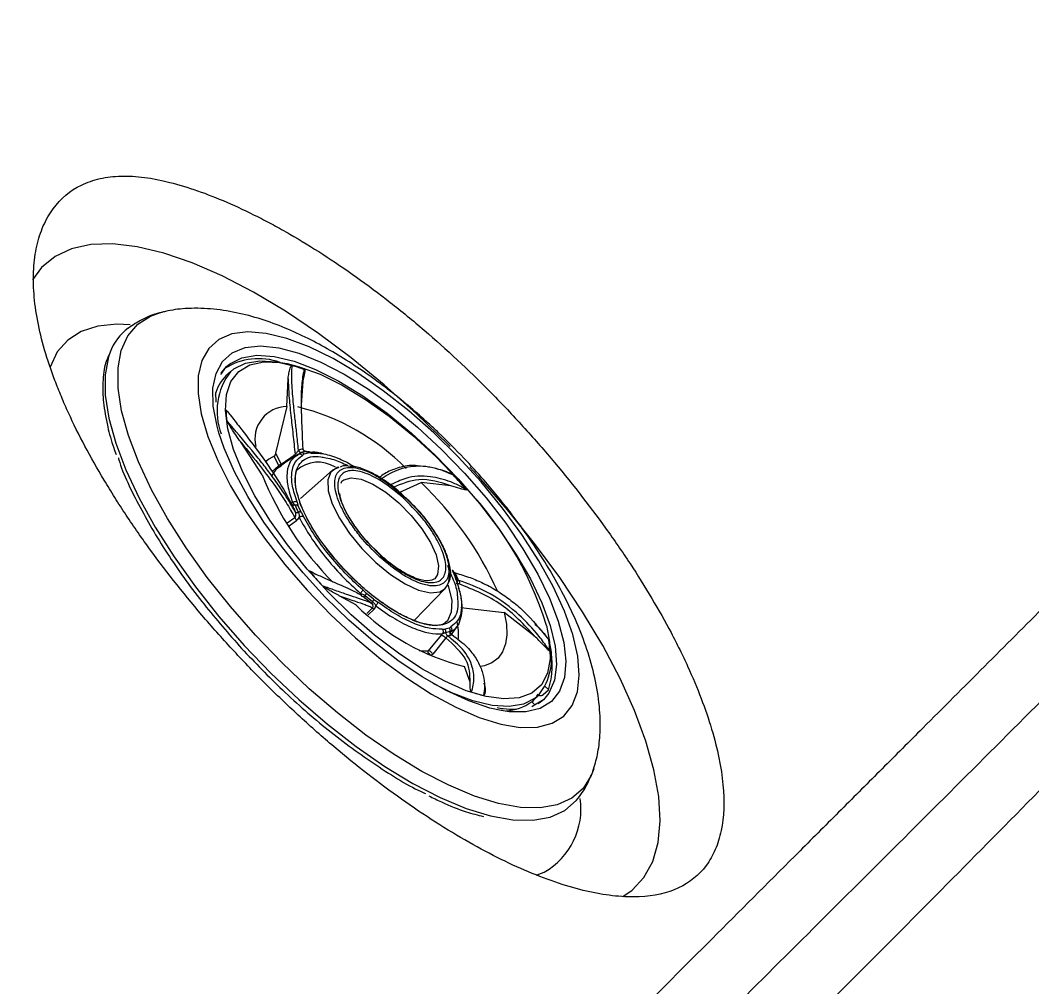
# Model space of a CAD drawing. Header units: inches. Extents: x 2 to 86, y -22 to 129.
# Drawn here: x 12.04 to 15.144, y 18.787 to 21.754 of the extents above; entities that cross this region are included whole.
import ezdxf

# ---------------------------------------------------------------- set-up
doc = ezdxf.new("R2010")
doc.units = ezdxf.units.IN
doc.header["$MEASUREMENT"] = 0
doc.layers.add('1', color=4, linetype='Continuous')
doc.layers.add('BDIM_CYAN', color=4, linetype='Continuous')

# ---------------------------------------------------------------- blocks, each defined once
blk = doc.blocks.new('2020 HS PILLOW')
at = {"layer": '1', "color": 2}
for points, knots in [([(5.8034, -0.0127), (5.5758, -0.0117), (5.1207, -0.0097), (4.4379, -0.0073), (3.7551, -0.0052), (3.0724, -0.0034), (2.3896, -0.0021), (1.7069, -0.001), (1.0241, -0.0003), (0.3414, 0), (-0.3414, 0), (-1.0241, -0.0003), (-1.7069, -0.001), (-2.3896, -0.0021), (-3.0724, -0.0034), (-3.7551, -0.0052), (-4.4379, -0.0073), (-5.1207, -0.0097), (-5.5758, -0.0117), (-5.8034, -0.0127)], [0, 0, 0, 0, 0.058824, 0.117648, 0.176472, 0.235295, 0.294119, 0.352942, 0.411765, 0.470588, 0.529412, 0.588235, 0.647058, 0.705881, 0.764705, 0.823528, 0.882352, 0.941176, 1, 1, 1, 1]), ([(5.8027, -0.0093), (4.0523, -0.005), (0.1838, 0.0045), (-3.6846, -0.0044), (-5.8027, -0.0093)], [0, 0, 0, 0, 0.452479, 1, 1, 1, 1])]:
    blk.add_open_spline(points, degree=3, knots=knots, dxfattribs=at)
blk = doc.blocks.new('2026 RHYTHM')
at = {"layer": 'BDIM_CYAN', "color": 3}
for p, q in [((10.2851, 19.6868), (10.2993, 19.7067)), ((10.282, 19.6825), (10.2851, 19.6868)), ((10.3113, 19.6909), (10.2975, 19.6778)), ((10.3113, 19.6909), (10.3212, 19.6992)), ((10.4843, 19.5843), (10.488, 19.6691)), ((10.5326, 19.6614), (10.5284, 19.5885)), ((10.2676, 19.5975), (10.2668, 19.6267)), ((10.4843, 19.5843), (10.4496, 19.4412)), ((10.4082, 19.3746), (10.3439, 19.4733)), ((10.4589, 19.4047), (10.4453, 19.4315)), ((10.4496, 19.4412), (10.4666, 19.4072)), ((10.4666, 19.4072), (10.5091, 19.4374)), ((10.5178, 19.4325), (10.5048, 19.4349)), ((10.5209, 19.4382), (10.5221, 19.438)), ((10.537, 19.4387), (10.5321, 19.4339)), ((10.537, 19.4387), (10.5495, 19.4421)), ((10.5579, 19.4411), (10.5495, 19.4421)), ((10.4386, 19.3846), (10.4589, 19.4025)), ((10.6439, 19.397), (10.6242, 19.3888)), ((10.6242, 19.3888), (10.5257, 19.302)), ((10.651, 19.3489), (10.653, 19.3551)), ((10.8286, 19.3202), (10.8955, 19.3507)), ((10.9868, 19.3409), (10.8955, 19.3507)), ((10.4972, 19.2878), (10.5015, 19.2895)), ((10.5015, 19.2895), (10.5094, 19.2818)), ((10.5156, 19.2913), (10.5181, 19.2815)), ((10.5275, 19.2602), (10.5181, 19.2815)), ((10.4853, 19.2271), (10.5085, 19.2434)), ((10.5275, 19.2602), (10.5354, 19.2471)), ((10.4909, 19.2187), (10.5137, 19.2346)), ((10.9803, 19.0871), (10.978, 19.0969)), ((10.9372, 19.0562), (10.9351, 19.0545)), ((10.9909, 19.0828), (11.0004, 19.0616)), ((11.0033, 19.0589), (10.9935, 19.0808)), ((11.0029, 19.0517), (11.0004, 19.0616)), ((11.0048, 19.0506), (11.0038, 19.0563)), ((10.8743, 18.9282), (10.9694, 19.0257)), ((10.6971, 18.9752), (10.6449, 19.0041)), ((10.7168, 19.0217), (10.7278, 19.011)), ((10.7498, 18.9931), (10.7278, 19.011)), ((10.7498, 18.9931), (10.7625, 18.9847)), ((10.7288, 18.9497), (10.746, 18.9656)), ((10.7335, 18.9459), (10.7511, 18.9622)), ((10.745, 18.9787), (10.7427, 18.9804)), ((10.7444, 18.9798), (10.7472, 18.9762)), ((11.0174, 18.9684), (11.1506, 18.9529)), ((11.2436, 18.8796), (11.1506, 18.9529)), ((10.9605, 18.9019), (10.9689, 18.901)), ((10.9814, 18.9044), (10.9689, 18.901)), ((10.9814, 18.9044), (10.9863, 18.9091)), ((10.9859, 18.8814), (11.0118, 18.9174)), ((10.9186, 18.8354), (10.9579, 18.8834)), ((10.9714, 18.8746), (10.9312, 18.8252)), ((10.9579, 18.8834), (10.9611, 18.8873)), ((11.0459, 18.7388), (11.0283, 18.787)), ((11.09, 18.7307), (11.0888, 18.7356)), ((11.2702, 18.7008), (11.2859, 18.7158)), ((11.286, 18.7161), (11.2763, 18.7256)), ((11.235, 18.679), (11.2392, 18.6827)), ((11.2414, 18.6848), (11.2553, 18.6979)), ((11.2705, 18.6853), (11.2479, 18.6715)), ((11.2499, 18.6958), (11.2539, 18.7017)), ((11.2479, 18.6715), (11.2347, 18.6634)), ((11.2349, 18.6791), (11.2446, 18.6695)), ((11.2487, 18.1471), (11.2731, 18.1566))]:
    blk.add_line(p, q, dxfattribs=at)
at = {"layer": 'BDIM_CYAN', "color": 3, "flags": 128}
for points in [[(10.9845, 19.4613), (10.9783, 19.4676), (10.8816, 19.5616), (10.7824, 19.6504), (10.6817, 19.7329), (10.5807, 19.8084), (10.4804, 19.876), (10.3818, 19.935), (10.2861, 19.9847), (10.1942, 20.0247), (10.1071, 20.0546), (10.0257, 20.0739), (9.9509, 20.0826), (9.8834, 20.0804), (9.8241, 20.0675), (9.7735, 20.044), (9.7321, 20.01), (9.704, 19.9724)], [(10.3875, 18.8831), (10.311, 18.9707), (10.24, 19.0604), (10.1755, 19.1508), (10.1183, 19.2408), (10.0693, 19.329), (10.0292, 19.4142), (9.9985, 19.4953), (9.9777, 19.571), (9.9671, 19.6404), (9.9667, 19.7024), (9.9767, 19.7561), (9.9968, 19.8009), (10.0269, 19.8361), (10.0664, 19.8612), (10.0972, 19.872)], [(10.0042, 19.8343), (9.9633, 19.8363), (9.9046, 19.8308), (9.8541, 19.8146), (9.8126, 19.788), (9.7805, 19.7513), (9.7583, 19.705), (9.7581, 19.7043)], [(10.5463, 19.0207), (10.619, 18.9454), (10.6949, 18.8747), (10.7726, 18.8099), (10.8506, 18.7522), (10.9277, 18.7026), (11.0025, 18.6619), (11.0736, 18.631), (11.1396, 18.6104), (11.1996, 18.6004), (11.2524, 18.6012), (11.297, 18.6128), (11.3326, 18.635), (11.3587, 18.6673), (11.3747, 18.7093), (11.3804, 18.7602), (11.3757, 18.819), (11.3606, 18.8847), (11.3354, 18.9562), (11.3006, 19.0321), (11.2568, 19.1112), (11.2048, 19.1919), (11.1454, 19.2729), (11.0798, 19.3527), (11.0092, 19.4299), (10.9347, 19.5031), (10.8578, 19.5709), (10.7797, 19.6323), (10.7019, 19.6861), (10.6259, 19.7313), (10.5528, 19.7672), (10.4841, 19.793), (10.4209, 19.8084), (10.3644, 19.813), (10.3156, 19.8068), (10.2754, 19.7898), (10.2445, 19.7625), (10.2234, 19.7252), (10.2125, 19.6787), (10.212, 19.6237), (10.2219, 19.5613), (10.2421, 19.4926), (10.2722, 19.4187), (10.3116, 19.3411), (10.3596, 19.261), (10.4154, 19.18), (10.478, 19.0994), (10.5463, 19.0207)], [(10.2758, 19.5039), (10.2702, 19.5241), (10.2587, 19.5856), (10.2577, 19.6399), (10.2672, 19.6857), (10.2871, 19.7222), (10.3169, 19.7488), (10.356, 19.7648), (10.4038, 19.77), (10.4592, 19.7642), (10.5213, 19.7477), (10.5887, 19.7206), (10.6602, 19.6836), (10.7343, 19.6373), (10.8098, 19.5827), (10.8849, 19.5208), (10.9584, 19.4528), (11.0288, 19.3801)], [(9.9424, 19.7505), (9.9374, 19.736), (9.9273, 19.6816), (9.9277, 19.6188), (9.9385, 19.5485), (9.9596, 19.4718), (9.9906, 19.3897), (10.0313, 19.3034), (10.0809, 19.214), (10.1388, 19.1229), (10.2042, 19.0313), (10.2761, 18.9404), (10.3536, 18.8517)], [(10.2994, 19.7067), (10.3095, 19.7153), (10.3463, 19.7337), (10.3919, 19.7412), (10.4456, 19.7376), (10.5062, 19.723), (10.5724, 19.6976), (10.643, 19.662), (10.7165, 19.617), (10.7913, 19.5633), (10.8661, 19.5022), (10.9391, 19.4349), (11.0091, 19.3627), (11.0744, 19.2871), (11.1339, 19.2096), (11.1863, 19.1319), (11.2305, 19.0555), (11.2656, 18.9819), (11.291, 18.9127), (11.306, 18.8492), (11.3105, 18.7928), (11.3042, 18.7447), (11.2874, 18.7057), (11.2705, 18.6852)], [(10.2824, 19.6862), (10.2825, 19.6863), (10.2994, 19.7067)], [(11.28, 18.913), (11.2895, 18.864), (11.2916, 18.811), (11.283, 18.7663), (11.2641, 18.7309), (11.235, 18.7057), (11.1966, 18.6911), (11.1496, 18.6874), (11.095, 18.6947), (11.034, 18.7129), (10.9679, 18.7416), (10.8981, 18.7801), (10.826, 18.8277), (10.7532, 18.8833), (10.6813, 18.9457), (10.6119, 19.0137), (10.5462, 19.0857), (10.4859, 19.1603), (10.4321, 19.2357), (10.386, 19.3106), (10.3487, 19.3831), (10.3208, 19.4519), (10.3029, 19.5154), (10.2956, 19.5722), (10.2988, 19.6212), (10.3126, 19.6613), (10.3367, 19.6917), (10.3705, 19.7117), (10.4133, 19.7209), (10.4643, 19.7191), (10.485, 19.7156)], [(10.3212, 19.6992), (10.3569, 19.7171), (10.4013, 19.7244), (10.4534, 19.7209), (10.5123, 19.7067), (10.5354, 19.6988)], [(10.485, 19.7156), (10.5222, 19.7063), (10.586, 19.6828), (10.6541, 19.6491), (10.7253, 19.6059), (10.7979, 19.5542), (10.8704, 19.495), (10.9413, 19.4296), (11.009, 19.3595)], [(11.1411, 18.6518), (11.1065, 18.6595), (11.0416, 18.6814), (10.972, 18.7135), (10.899, 18.7553), (10.824, 18.8058), (10.7485, 18.8642), (10.674, 18.9294), (10.6019, 18.9999), (10.5336, 19.0745), (10.4705, 19.1517), (10.4137, 19.23), (10.3644, 19.3079), (10.3236, 19.3838), (10.292, 19.4564), (10.2758, 19.5039)], [(10.4453, 19.4315), (10.4287, 19.4232), (10.4174, 19.4134)], [(10.4664, 19.4015), (10.4532, 19.3926), (10.4494, 19.389)], [(10.6432, 19.3984), (10.6385, 19.397), (10.6189, 19.3831), (10.6096, 19.359), (10.6111, 19.326), (10.6233, 19.286), (10.6456, 19.2414), (10.6765, 19.1947), (10.7144, 19.1487), (10.757, 19.1061), (10.8019, 19.0693), (10.8464, 19.0404), (10.888, 19.0212), (10.9242, 19.0127), (10.9529, 19.0155), (10.9694, 19.0257)], [(11.5143, 18.082), (11.5422, 18.1013), (11.5787, 18.1403), (11.6054, 18.189), (11.6219, 18.2471), (11.6281, 18.3138), (11.6239, 18.3885), (11.6093, 18.4704), (11.5846, 18.5586), (11.5498, 18.6521), (11.5055, 18.75), (11.4522, 18.8512), (11.3902, 18.9547), (11.3204, 19.0594), (11.2435, 19.1641), (11.1602, 19.2678), (11.0715, 19.3693), (11.0445, 19.3986)], [(10.4494, 19.389), (10.4429, 19.3807), (10.4382, 19.3722)], [(10.653, 19.3551), (10.6584, 19.3594), (10.6811, 19.3657), (10.7116, 19.361), (10.7479, 19.3458), (10.7873, 19.3211), (10.8274, 19.2885), (10.8652, 19.2503), (10.8983, 19.2091), (10.9244, 19.1677), (10.9418, 19.1289), (10.9491, 19.0954), (10.946, 19.0694), (10.9372, 19.0562)], [(11.0288, 19.3801), (11.0947, 19.304), (11.1548, 19.226), (11.2079, 19.1478), (11.2531, 19.0706), (11.2894, 18.9962), (11.3162, 18.9259), (11.3328, 18.8611), (11.3391, 18.8031), (11.3348, 18.7529), (11.3201, 18.7117), (11.2952, 18.6801), (11.2607, 18.6587), (11.2171, 18.6481), (11.1654, 18.6484), (11.1411, 18.6518)], [(10.9778, 19.0377), (10.9798, 19.0317), (10.9893, 18.9889), (10.9882, 18.9536), (10.9765, 18.9273), (10.963, 18.9153)], [(11.1506, 18.9529), (11.1569, 18.917), (11.1581, 18.8846), (11.1542, 18.8563), (11.1452, 18.8323), (11.1313, 18.813), (11.1126, 18.7986), (11.0895, 18.7894), (11.0774, 18.7869)], [(11.4249, 18.4736), (11.4171, 18.4532), (11.3919, 18.4132), (11.3571, 18.383), (11.3131, 18.3631), (11.2605, 18.3538), (11.2, 18.3552), (11.1325, 18.3673), (11.059, 18.3899), (10.9805, 18.4227), (10.898, 18.4652), (10.8128, 18.5169), (10.726, 18.577), (10.6389, 18.6446), (10.5526, 18.7189), (10.4684, 18.7988), (10.3875, 18.8831)], [(10.3536, 18.8517), (10.4355, 18.7663), (10.5208, 18.6854), (10.6082, 18.6101), (10.6965, 18.5416), (10.7844, 18.4807), (10.8707, 18.4283), (10.9542, 18.3853), (11.0338, 18.352), (11.098, 18.3318)], [(10.8898, 18.8365), (10.8983, 18.8355), (10.9186, 18.8354)], [(11.2553, 18.6979), (11.2454, 18.6896), (11.2097, 18.6717), (11.1653, 18.6644), (11.1131, 18.6679), (11.0542, 18.6821), (10.9898, 18.7068), (10.9325, 18.7351)], [(11.2349, 18.6791), (11.2408, 18.6842), (11.2414, 18.6848)], [(11.2705, 18.6852), (11.2603, 18.6767), (11.2549, 18.6729)], [(11.098, 18.3318), (11.1083, 18.3292), (11.1766, 18.3169), (11.2378, 18.3155), (11.2911, 18.3249), (11.3357, 18.3451), (11.371, 18.3757), (11.3724, 18.3773)]]:
    blk.add_lwpolyline(points, dxfattribs=at)
at = {"layer": 'BDIM_CYAN', "color": 3}
for centre, radius, start, end in [((10.0954, 19.6941), 0.163, 126.8755, 159.7836), ((10.3974, 19.5363), 0.1944, 70.2133, 122.4238), ((10.3936, 19.2679), 0.455, 71.5253, 76.4416), ((10.3807, 19.5923), 0.1193, 134.2275, 167.1003), ((10.466, 19.5705), 0.196, 142.1028, 201.1161), ((10.4862, 19.4842), 0.1001, 91.0624, 193.1891), ((10.3492, 18.8997), 0.7036, 44.6955, 76.1043), ((10.6021, 19.5826), 0.3047, 181.5986, 188.0219), ((10.5473, 19.3759), 0.0793, 100.326, 110.2262), ((10.5553, 19.3708), 0.0768, 100.3247, 110.2268), ((10.5798, 19.3142), 0.0992, 57.7316, 131.6841), ((11.3355, 19.7494), 1.0002, 202.0063, 224.7302), ((9.7673, 18.2284), 1.6783, 41.0032, 43.0621), ((10.1717, 18.5928), 1.048, 23.9769, 46.3158), ((10.2488, 18.5926), 1.0798, 17.2621, 45.2482), ((10.9279, 19.4615), 0.4635, 202.5163, 205.566), ((10.924, 19.4537), 0.4489, 202.5163, 205.566), ((10.9123, 19.0675), 0.0707, 323.812, 16.0928), ((11.8199, 20.1801), 1.6783, 221.0032, 223.0619), ((10.5822, 18.8737), 0.4635, 22.5164, 25.566), ((10.8784, 18.9707), 0.1433, 337.5944, 23.5628), ((11.244, 19.62), 0.8056, 229.8275, 231.8923), ((11.1972, 19.47), 0.7036, 224.6955, 256.1043), ((10.9621, 18.946), 0.0572, 296.544, 328.5235), ((10.8346, 18.8876), 0.1756, 353.9845, 12.4452), ((10.9578, 18.9672), 0.0768, 280.3247, 290.2269), ((10.9628, 18.9592), 0.0793, 280.3248, 290.2269), ((11.1112, 18.8133), 0.1845, 321.3178, 15.8545), ((11.0464, 18.7917), 0.2512, 342.4218, 13.0112), ((10.9851, 18.8259), 0.3047, 1.5986, 8.0219), ((10.9255, 18.8309), 0.00804, 253.7235, 314.9275), ((11.1936, 19.1406), 0.455, 251.5253, 256.4411), ((11.1497, 18.7963), 0.1449, 272.438, 306.0326), ((11.1636, 18.3495), 0.2218, 299.5764, 8.4814)]:
    blk.add_arc(centre, radius, start, end, dxfattribs=at)
for points, knots in [([(15.8779, 22.0427), (15.8606, 22.0254), (15.8218, 21.9866), (15.7572, 21.9219), (15.6799, 21.8446), (15.5902, 21.7549), (15.4565, 21.6212), (15.2943, 21.4591), (15.1083, 21.273), (14.9221, 21.0871), (14.7305, 20.8954), (14.5332, 20.6979), (14.3382, 20.503), (14.1219, 20.2868), (13.8663, 20.0311), (13.537, 19.7018), (13.1794, 19.3441), (12.8619, 19.0267), (12.6222, 18.7872), (12.4544, 18.6193), (12.3081, 18.4728), (12.1827, 18.3475), (12.0139, 18.1788), (11.8045, 17.9694), (11.5576, 17.7225), (11.2755, 17.4404), (10.9549, 17.1198), (10.6612, 16.8261), (10.4255, 16.5903), (10.2808, 16.4456), (10.1629, 16.3276), (10.0774, 16.2421), (9.9924, 16.1571), (9.9362, 16.1009), (9.9081, 16.0729)], [0, 0, 0, 0, 0.008395, 0.018843, 0.031343, 0.045896, 0.0625, 0.096563, 0.125, 0.153468, 0.1875, 0.218749, 0.25, 0.28287, 0.324537, 0.375, 0.444057, 0.5, 0.53125, 0.562502, 0.583156, 0.603991, 0.625006, 0.667546, 0.709215, 0.750012, 0.811569, 0.875007, 0.904483, 0.937503, 0.953123, 0.968746, 0.984371, 1, 1, 1, 1]), ([(11.6848, 18.1084), (11.7194, 18.1247), (11.7475, 18.1475), (11.7802, 18.1914), (11.7895, 18.2077), (11.8048, 18.2434), (11.8109, 18.263), (11.8239, 18.3256), (11.8257, 18.3726), (11.8196, 18.4377), (11.818, 18.4511), (11.8138, 18.4785), (11.8113, 18.4926), (11.8026, 18.5355), (11.7951, 18.565), (11.7678, 18.6561), (11.7434, 18.7201), (11.7048, 18.8045), (11.6966, 18.8216), (11.6796, 18.8561), (11.6708, 18.8734), (11.6433, 18.9255), (11.6236, 18.9605), (11.5817, 19.0311), (11.5595, 19.0668), (11.5241, 19.1206), (11.512, 19.1386), (11.487, 19.1749), (11.4742, 19.1931), (11.409, 19.2837), (11.3531, 19.355), (11.2641, 19.4603), (11.2335, 19.495), (11.1862, 19.5467), (11.1701, 19.5639), (11.138, 19.5978), (11.1218, 19.6145), (11.0403, 19.6969), (10.9735, 19.7593), (10.8879, 19.8329), (10.8707, 19.8473), (10.836, 19.8758), (10.8185, 19.8899), (10.7664, 19.9308), (10.7318, 19.9566), (10.6285, 20.0302), (10.5604, 20.074), (10.4763, 20.1224), (10.4596, 20.1318), (10.4267, 20.1496), (10.4104, 20.1581), (10.3621, 20.1826), (10.3307, 20.1973), (10.2693, 20.2237), (10.2394, 20.2355), (10.1811, 20.2558), (10.1526, 20.2645), (10.071, 20.2851), (10.0214, 20.2916), (9.9534, 20.2899), (9.9319, 20.2873), (9.9013, 20.2805), (9.8914, 20.2777), (9.8725, 20.2712), (9.8634, 20.2674), (9.8198, 20.2464), (9.7907, 20.2221), (9.756, 20.1745), (9.7459, 20.1568), (9.7293, 20.1184), (9.7227, 20.0978), (9.7129, 20.054), (9.7097, 20.0308), (9.7075, 19.9941), (9.7072, 19.9816), (9.7075, 19.9558), (9.7081, 19.9426), (9.7132, 19.8756), (9.7241, 19.8184), (9.7506, 19.7271), (9.7611, 19.6958), (9.7794, 19.6473), (9.786, 19.6309), (9.7998, 19.5979), (9.8071, 19.5813), (9.8454, 19.4977), (9.8818, 19.429), (9.9345, 19.3408), (9.9454, 19.323), (9.9679, 19.2872), (9.9796, 19.2692), (10.0154, 19.2153), (10.0403, 19.1795), (10.1184, 19.0724), (10.1746, 19.0016), (10.2503, 18.9137), (10.2657, 18.8962), (10.2968, 18.8616), (10.3125, 18.8444), (10.36, 18.7935), (10.3922, 18.7603), (10.4578, 18.6953), (10.4911, 18.6634), (10.542, 18.6168), (10.5591, 18.6014), (10.5936, 18.571), (10.6109, 18.556), (10.6975, 18.4827), (10.7667, 18.4289), (10.8706, 18.3553), (10.9052, 18.332), (10.9744, 18.2877), (11.0085, 18.2671), (11.109, 18.2101), (11.1737, 18.1782), (11.2673, 18.1398), (11.2981, 18.1285), (11.3571, 18.1096), (11.3855, 18.1019), (11.4401, 18.09), (11.4664, 18.0858), (11.5042, 18.082), (11.5166, 18.0812), (11.5407, 18.0804), (11.5525, 18.0805), (11.6099, 18.0831), (11.6502, 18.0922), (11.6848, 18.1084)], [0, 0, 0, 0, 0.03125, 0.03125, 0.046875, 0.046875, 0.0625, 0.0625, 0.09375, 0.09375, 0.101562, 0.101562, 0.109375, 0.109375, 0.125, 0.125, 0.15625, 0.15625, 0.164062, 0.164062, 0.171875, 0.171875, 0.1875, 0.1875, 0.203125, 0.203125, 0.210937, 0.210937, 0.21875, 0.21875, 0.25, 0.25, 0.265625, 0.265625, 0.273437, 0.273437, 0.28125, 0.28125, 0.3125, 0.3125, 0.320312, 0.320312, 0.328125, 0.328125, 0.34375, 0.34375, 0.375, 0.375, 0.382812, 0.382812, 0.390625, 0.390625, 0.40625, 0.40625, 0.421875, 0.421875, 0.4375, 0.4375, 0.46875, 0.46875, 0.484375, 0.484375, 0.492187, 0.492187, 0.5, 0.5, 0.53125, 0.53125, 0.546875, 0.546875, 0.5625, 0.5625, 0.578125, 0.578125, 0.585937, 0.585937, 0.59375, 0.59375, 0.625, 0.625, 0.640625, 0.640625, 0.648437, 0.648437, 0.65625, 0.65625, 0.6875, 0.6875, 0.695312, 0.695312, 0.703125, 0.703125, 0.71875, 0.71875, 0.75, 0.75, 0.757812, 0.757812, 0.765625, 0.765625, 0.78125, 0.78125, 0.796875, 0.796875, 0.804687, 0.804687, 0.8125, 0.8125, 0.84375, 0.84375, 0.859375, 0.859375, 0.875, 0.875, 0.90625, 0.90625, 0.921875, 0.921875, 0.9375, 0.9375, 0.953125, 0.953125, 0.960937, 0.960937, 0.96875, 0.96875, 1, 1, 1, 1]), ([(14.195, 20.0806), (13.9976, 19.8842), (13.8017, 19.6883), (13.4132, 19.2993), (13.2207, 19.1062), (12.8392, 18.7243), (12.6502, 18.5352), (12.2763, 18.1618), (12.0913, 17.9775), (11.7258, 17.614), (11.5452, 17.4347), (11.1888, 17.0818), (11.0131, 16.9081), (10.6667, 16.5667), (10.4961, 16.399), (10.1604, 16.0696), (9.9953, 15.9082), (9.8332, 15.75)], [0, 0, 0, 0, 0.125, 0.125, 0.25, 0.25, 0.375, 0.375, 0.5, 0.5, 0.625, 0.625, 0.75, 0.75, 0.875, 0.875, 1, 1, 1, 1]), ([(9.8874, 15.5268), (9.9685, 15.6059), (10.0505, 15.6858), (10.2159, 15.8471), (10.2993, 15.9286), (10.5515, 16.1755), (10.7225, 16.3432), (11.0697, 16.6851), (11.2459, 16.8592), (11.6033, 17.2136), (11.7845, 17.394), (12.1513, 17.7609), (12.3371, 17.9474), (12.7126, 18.3266), (12.9024, 18.5192), (13.2858, 18.9107), (13.4792, 19.1096), (13.8692, 19.5135), (14.0657, 19.7186), (14.2629, 19.9269)], [0, 0, 0, 0, 0.0625, 0.0625, 0.125, 0.125, 0.25, 0.25, 0.375, 0.375, 0.5, 0.5, 0.625, 0.625, 0.75, 0.75, 0.875, 0.875, 1, 1, 1, 1]), ([(10.1024, 19.8727), (10.0994, 19.8721), (10.0781, 19.8684), (10.042, 19.8536), (10.0123, 19.8339), (9.9983, 19.8245)], [0, 0, 0, 0, 0.07895, 0.562719, 1, 1, 1, 1]), ([(11.0268, 19.4259), (11.0012, 19.4521), (10.9653, 19.4888), (10.9102, 19.5399), (10.8627, 19.5817), (10.8056, 19.6283), (10.7455, 19.6735), (10.682, 19.7169), (10.6162, 19.7573), (10.5482, 19.7939), (10.4779, 19.8261), (10.4046, 19.8531), (10.3283, 19.8734), (10.2496, 19.8853), (10.1761, 19.886), (10.1265, 19.8796), (10.1036, 19.8735), (10.0992, 19.8723)], [0, 0, 0, 0, 0.089271, 0.125385, 0.184962, 0.246044, 0.310909, 0.378216, 0.448525, 0.520121, 0.594241, 0.671319, 0.751048, 0.832425, 0.915755, 0.983762, 1, 1, 1, 1]), ([(9.9397, 19.7438), (9.9359, 19.7358), (9.9244, 19.7113), (9.9191, 19.6613), (9.9205, 19.5955), (9.9328, 19.5274), (9.9472, 19.4733), (9.9584, 19.4437), (9.961, 19.4369)], [0, 0, 0, 0, 0.109811, 0.337444, 0.538022, 0.763505, 0.945535, 1, 1, 1, 1]), ([(10.488, 19.6691), (10.4884, 19.6723), (10.4894, 19.6811), (10.4915, 19.6922), (10.4941, 19.7012), (10.4962, 19.7062), (10.4978, 19.7087), (10.4989, 19.7098), (10.4997, 19.7102), (10.5001, 19.7102), (10.5002, 19.7102)], [0, 0, 0, 0, 0.191801, 0.519634, 0.729787, 0.856818, 0.93009, 0.970764, 0.992671, 1, 1, 1, 1]), ([(10.5198, 19.4503), (10.5181, 19.4676), (10.5147, 19.5001), (10.5092, 19.5476), (10.5047, 19.5883), (10.5014, 19.6254), (10.4995, 19.6566), (10.4989, 19.6859), (10.4998, 19.7019), (10.5002, 19.7102)], [0, 0, 0, 0, 0.1542714, 0.2889518, 0.4544243, 0.5750718, 0.7142254, 0.8527531, 1, 1, 1, 1]), ([(10.5377, 19.6994), (10.5376, 19.6991), (10.5374, 19.6982), (10.5367, 19.6954), (10.5345, 19.6864), (10.5303, 19.6631), (10.5268, 19.6152), (10.5287, 19.5425), (10.5317, 19.4815), (10.533, 19.4539)], [0, 0, 0, 0, 0.007325, 0.019566, 0.05865, 0.192116, 0.441769, 0.746986, 1, 1, 1, 1]), ([(10.5377, 19.6994), (10.5378, 19.6994), (10.538, 19.6993), (10.5383, 19.6991), (10.5385, 19.6989), (10.5387, 19.6985), (10.5391, 19.6977), (10.5396, 19.6949), (10.5388, 19.6859), (10.5361, 19.6746), (10.5335, 19.6647), (10.5326, 19.6614)], [0, 0, 0, 0, 0.005501, 0.011055, 0.016084, 0.02158, 0.030977, 0.060324, 0.195274, 0.730604, 1, 1, 1, 1]), ([(10.488, 19.6691), (10.4886, 19.6523), (10.4898, 19.6197), (10.4958, 19.5606), (10.5029, 19.5), (10.5071, 19.458), (10.5091, 19.4374)], [0, 0, 0, 0, 0.280747, 0.545552, 0.776817, 1, 1, 1, 1]), ([(10.2975, 19.5741), (10.298, 19.5735), (10.2994, 19.5717), (10.3037, 19.5664), (10.3172, 19.5497), (10.3481, 19.5105), (10.3985, 19.4439), (10.4556, 19.3633), (10.486, 19.3087), (10.4998, 19.284)], [0, 0, 0, 0, 0.007325, 0.019566, 0.058651, 0.192116, 0.441769, 0.746986, 1, 1, 1, 1]), ([(10.3439, 19.4733), (10.3409, 19.4777), (10.3329, 19.4894), (10.3217, 19.5058), (10.3119, 19.5206), (10.306, 19.5297), (10.3028, 19.535), (10.3012, 19.538), (10.3005, 19.5394), (10.3004, 19.54), (10.3003, 19.5401)], [0, 0, 0, 0, 0.191797, 0.519572, 0.729704, 0.856737, 0.930022, 0.970712, 0.992634, 1, 1, 1, 1]), ([(10.5098, 19.2615), (10.5028, 19.2739), (10.4892, 19.2978), (10.4641, 19.3357), (10.437, 19.3734), (10.4071, 19.4124), (10.3622, 19.4685), (10.3258, 19.5105), (10.3003, 19.5401)], [0, 0, 0, 0, 0.135552, 0.260798, 0.405842, 0.535564, 0.673856, 1, 1, 1, 1]), ([(10.3439, 19.4733), (10.3639, 19.449), (10.4007, 19.4043), (10.4469, 19.3425), (10.4825, 19.2901), (10.4999, 19.2588), (10.5085, 19.2434)], [0, 0, 0, 0, 0.317509, 0.583481, 0.794833, 1, 1, 1, 1]), ([(10.4496, 19.4412), (10.4493, 19.4396), (10.4486, 19.4365), (10.4471, 19.4334), (10.446, 19.4319), (10.4455, 19.4316), (10.4453, 19.4315)], [0, 0, 0, 0, 0.355757, 0.72292, 0.91627, 1, 1, 1, 1]), ([(10.5181, 19.4366), (10.5124, 19.4333), (10.49, 19.4206), (10.4696, 19.4052), (10.4545, 19.3938)], [0, 0, 0, 0, 0.258774, 1, 1, 1, 1]), ([(10.5186, 19.4368), (10.5101, 19.4308), (10.4932, 19.4187), (10.4832, 19.385), (10.4843, 19.3424), (10.4958, 19.3071), (10.5015, 19.2895)], [0, 0, 0, 0, 0.25, 0.5, 0.75, 1, 1, 1, 1]), ([(10.5156, 19.2913), (10.5101, 19.3082), (10.4989, 19.3423), (10.4978, 19.3838), (10.5076, 19.4165), (10.524, 19.4282), (10.5321, 19.4339)], [0, 0, 0, 0, 0.2470114, 0.5, 0.7529886, 1, 1, 1, 1]), ([(10.508, 19.4308), (10.5083, 19.431), (10.509, 19.4316), (10.5096, 19.4331), (10.5097, 19.4351), (10.5093, 19.4366), (10.5091, 19.4374)], [0, 0, 0, 0, 0.245337, 0.5, 0.754663, 1, 1, 1, 1]), ([(10.508, 19.4308), (10.5095, 19.4317), (10.5128, 19.4337), (10.5166, 19.4357), (10.5186, 19.4368)], [0, 0, 0, 0, 0.459375, 1, 1, 1, 1]), ([(10.5212, 19.3014), (10.5177, 19.3127), (10.5095, 19.3391), (10.5082, 19.3836), (10.5284, 19.4232), (10.568, 19.4352), (10.5981, 19.428), (10.6031, 19.4268)], [0, 0, 0, 0, 0.130158, 0.301385, 0.619464, 0.937544, 1, 1, 1, 1]), ([(10.5091, 19.4374), (10.5096, 19.4379), (10.5106, 19.4389), (10.5128, 19.4412), (10.5154, 19.4442), (10.5181, 19.4477), (10.5193, 19.4494), (10.5198, 19.4503)], [0, 0, 0, 0, 0.111467, 0.230181, 0.482258, 0.743371, 1, 1, 1, 1]), ([(10.5288, 19.4429), (10.5271, 19.442), (10.5242, 19.4404), (10.5203, 19.4379), (10.5186, 19.4368)], [0, 0, 0, 0, 0.571399, 1, 1, 1, 1]), ([(10.533, 19.4539), (10.5334, 19.4544), (10.534, 19.4552), (10.5341, 19.4556), (10.5337, 19.4555), (10.5331, 19.4551), (10.5323, 19.4545), (10.5317, 19.4539), (10.5314, 19.4537)], [0, 0, 0, 0, 0.277558, 0.532524, 0.651825, 0.767232, 0.882131, 1, 1, 1, 1]), ([(10.5416, 19.4464), (10.5405, 19.4465), (10.5385, 19.4468), (10.5359, 19.4487), (10.534, 19.4511), (10.5333, 19.453), (10.533, 19.4539)], [0, 0, 0, 0, 0.266689, 0.531115, 0.778754, 1, 1, 1, 1]), ([(10.5416, 19.4463), (10.5407, 19.4466), (10.5388, 19.447), (10.5361, 19.4494), (10.5344, 19.4525), (10.5341, 19.4546), (10.534, 19.4556)], [0, 0, 0, 0, 0.275975, 0.539135, 0.781983, 1, 1, 1, 1]), ([(10.5443, 19.4458), (10.5443, 19.4458), (10.544, 19.4462), (10.5433, 19.4465), (10.5421, 19.4464), (10.5416, 19.4464)], [0, 0, 0, 0, 0.045551, 0.538765, 1, 1, 1, 1]), ([(10.5416, 19.4464), (10.5423, 19.4463), (10.5439, 19.4461), (10.546, 19.4452), (10.5479, 19.4438), (10.549, 19.4426), (10.5495, 19.4421)], [0, 0, 0, 0, 0.257259, 0.51339, 0.762603, 1, 1, 1, 1]), ([(10.5959, 19.4387), (10.5929, 19.4398), (10.5772, 19.4451), (10.5651, 19.4443), (10.5554, 19.4436)], [0, 0, 0, 0, 0.190823, 1, 1, 1, 1]), ([(10.5579, 19.4411), (10.5707, 19.4411), (10.5965, 19.4411), (10.6432, 19.4265), (10.6774, 19.408), (10.6933, 19.3994)], [0, 0, 0, 0, 0.3433, 0.694908, 1, 1, 1, 1]), ([(9.9677, 19.4267), (9.9682, 19.4247), (9.9805, 19.3793), (10.0199, 19.301), (10.075, 19.2009), (10.1378, 19.1013), (10.225, 18.9795), (10.306, 18.8873), (10.3453, 18.8425)], [0, 0, 0, 0, 0.0115033, 0.2711138, 0.3983715, 0.5256559, 0.7697246, 1, 1, 1, 1]), ([(10.4666, 19.4072), (10.466, 19.4067), (10.4651, 19.406), (10.4637, 19.4053), (10.4626, 19.4049), (10.4615, 19.4046), (10.4601, 19.4044), (10.4594, 19.4046), (10.4589, 19.4047)], [0, 0, 0, 0, 0.250263, 0.382232, 0.514843, 0.645287, 0.771015, 1, 1, 1, 1]), ([(10.4589, 19.4025), (10.4591, 19.4026), (10.4593, 19.4027), (10.4594, 19.4032), (10.4593, 19.4039), (10.459, 19.4044), (10.4589, 19.4047)], [0, 0, 0, 0, 0.244775, 0.492429, 0.744714, 1, 1, 1, 1]), ([(10.4664, 19.4015), (10.4666, 19.4017), (10.4672, 19.4021), (10.4675, 19.4035), (10.4673, 19.4052), (10.4668, 19.4065), (10.4666, 19.4072)], [0, 0, 0, 0, 0.245118, 0.499544, 0.75421, 1, 1, 1, 1]), ([(10.6031, 19.4268), (10.6113, 19.4254), (10.6314, 19.422), (10.6556, 19.4106), (10.6699, 19.4039)], [0, 0, 0, 0, 0.410309, 1, 1, 1, 1]), ([(10.7696, 19.122), (10.7485, 19.1428), (10.7161, 19.1749), (10.6808, 19.2228), (10.658, 19.2598), (10.6416, 19.2951), (10.6293, 19.3357), (10.6304, 19.3752), (10.6525, 19.3957), (10.6816, 19.3987), (10.7097, 19.3935), (10.7417, 19.3808), (10.7862, 19.3562), (10.8201, 19.328), (10.8421, 19.3097)], [0, 0, 0, 0, 0.119728, 0.18418, 0.25, 0.31582, 0.380272, 0.5, 0.619728, 0.68418, 0.75, 0.81582, 0.880272, 1, 1, 1, 1]), ([(10.6777, 19.4006), (10.67, 19.402), (10.6578, 19.4042), (10.6499, 19.3999), (10.6471, 19.3983)], [0, 0, 0, 0, 0.631601, 1, 1, 1, 1]), ([(10.8514, 19.3011), (10.8427, 19.3096), (10.8161, 19.3356), (10.7751, 19.3644), (10.7313, 19.3877), (10.6996, 19.4), (10.6832, 19.4004), (10.6777, 19.4006)], [0, 0, 0, 0, 0.149821, 0.45757, 0.653953, 0.883493, 1, 1, 1, 1]), ([(10.8847, 19.4018), (10.8804, 19.4025), (10.859, 19.4058), (10.8252, 19.3967), (10.7907, 19.3834), (10.773, 19.371), (10.7678, 19.3673)], [0, 0, 0, 0, 0.105237, 0.525185, 0.858834, 1, 1, 1, 1]), ([(10.7706, 19.3601), (10.7785, 19.3656), (10.7955, 19.3774), (10.8236, 19.3906), (10.8541, 19.3996), (10.8861, 19.4029), (10.9194, 19.4004), (10.9556, 19.3917), (10.9806, 19.3802), (10.9935, 19.3743)], [0, 0, 0, 0, 0.113168, 0.242398, 0.392318, 0.528108, 0.669888, 0.830652, 1, 1, 1, 1]), ([(11.4224, 18.4665), (11.4275, 18.4831), (11.4378, 18.5173), (11.445, 18.5779), (11.4449, 18.6497), (11.4342, 18.7312), (11.4125, 18.817), (11.3829, 18.8995), (11.3477, 18.9781), (11.308, 19.053), (11.2649, 19.1247), (11.2184, 19.1939), (11.1734, 19.255), (11.1298, 19.3098), (11.083, 19.3653), (11.0476, 19.4035), (11.0268, 19.4259)], [0, 0, 0, 0, 0.060789, 0.124845, 0.195576, 0.283637, 0.37214, 0.45739, 0.536365, 0.612443, 0.6861, 0.754728, 0.823892, 0.874505, 0.926205, 1, 1, 1, 1]), ([(10.521, 19.3012), (10.5201, 19.3038), (10.5161, 19.3149), (10.5128, 19.331), (10.5101, 19.3506), (10.51, 19.3674), (10.5122, 19.3815), (10.5143, 19.3873), (10.5151, 19.3896)], [0, 0, 0, 0, 0.067117, 0.288901, 0.459216, 0.666579, 0.868748, 1, 1, 1, 1]), ([(10.8401, 19.3046), (10.8193, 19.3219), (10.7872, 19.3486), (10.7452, 19.3718), (10.7149, 19.3838), (10.6884, 19.3887), (10.6608, 19.3858), (10.64, 19.3665), (10.639, 19.3292), (10.6505, 19.2907), (10.6661, 19.2574), (10.6876, 19.2224), (10.721, 19.1771), (10.7517, 19.1468), (10.7716, 19.1271)], [0, 0, 0, 0, 0.119728, 0.18418, 0.25, 0.31582, 0.380272, 0.5, 0.619728, 0.68418, 0.75, 0.81582, 0.880272, 1, 1, 1, 1]), ([(11.0339, 19.3295), (11.0333, 19.3299), (11.0317, 19.3308), (11.0269, 19.3335), (11.0119, 19.3418), (10.977, 19.358), (10.9194, 19.3729), (10.8567, 19.3705), (10.817, 19.3509), (10.8014, 19.3432)], [0, 0, 0, 0, 0.007752, 0.020706, 0.06207, 0.203319, 0.467531, 0.790547, 1, 1, 1, 1]), ([(10.9385, 19.3946), (10.9405, 19.3943), (10.9489, 19.3927), (10.9617, 19.389), (10.9751, 19.3841), (10.9834, 19.3804), (10.9884, 19.3778), (10.9913, 19.3761), (10.9928, 19.375), (10.9933, 19.3745), (10.9935, 19.3743)], [0, 0, 0, 0, 0.112298, 0.472346, 0.703163, 0.842693, 0.92318, 0.967863, 0.991933, 1, 1, 1, 1]), ([(10.9868, 19.3409), (10.9538, 19.3515), (10.8932, 19.371), (10.8352, 19.3466), (10.8088, 19.3354)], [0, 0, 0, 0, 0.5441652, 1, 1, 1, 1]), ([(11.0339, 19.3295), (11.0339, 19.3294), (11.0341, 19.3292), (11.0343, 19.329), (11.0343, 19.3287), (11.0342, 19.3285), (11.0339, 19.3282), (11.0315, 19.3282), (11.0206, 19.331), (11.0051, 19.3358), (10.9914, 19.3397), (10.9868, 19.3409)], [0, 0, 0, 0, 0.005486, 0.011027, 0.016042, 0.021524, 0.030897, 0.060168, 0.194769, 0.728714, 1, 1, 1, 1]), ([(10.7642, 19.1365), (10.7579, 19.1422), (10.7331, 19.1646), (10.7003, 19.2052), (10.6699, 19.2516), (10.651, 19.2895), (10.648, 19.3086), (10.6466, 19.3172)], [0, 0, 0, 0, 0.09967, 0.390548, 0.586395, 0.814257, 1, 1, 1, 1]), ([(10.8421, 19.3097), (10.8632, 19.2889), (10.8956, 19.2569), (10.9309, 19.2089), (10.9537, 19.1719), (10.9701, 19.1367), (10.9824, 19.096), (10.9813, 19.0565), (10.9592, 19.0361), (10.9301, 19.033), (10.902, 19.0382), (10.8699, 19.051), (10.8255, 19.0755), (10.7916, 19.1037), (10.7696, 19.122)], [0, 0, 0, 0, 0.119728, 0.18418, 0.25, 0.31582, 0.380272, 0.5, 0.619728, 0.68418, 0.75, 0.81582, 0.880272, 1, 1, 1, 1]), ([(10.7716, 19.1271), (10.7924, 19.1098), (10.8245, 19.0832), (10.8664, 19.06), (10.8968, 19.0479), (10.9233, 19.043), (10.9509, 19.0459), (10.9717, 19.0652), (10.9727, 19.1026), (10.9611, 19.141), (10.9456, 19.1743), (10.9241, 19.2093), (10.8907, 19.2546), (10.86, 19.2849), (10.8401, 19.3046)], [0, 0, 0, 0, 0.119728, 0.18418, 0.25, 0.31582, 0.380272, 0.5, 0.619728, 0.68418, 0.75, 0.81582, 0.880272, 1, 1, 1, 1]), ([(10.5094, 19.2818), (10.5083, 19.2815), (10.5061, 19.2811), (10.5032, 19.2815), (10.501, 19.2824), (10.5002, 19.2835), (10.4998, 19.284)], [0, 0, 0, 0, 0.266689, 0.531115, 0.778754, 1, 1, 1, 1]), ([(10.6637, 19.0808), (10.6488, 19.0972), (10.6279, 19.1201), (10.6009, 19.1548), (10.5802, 19.1836), (10.5593, 19.2168), (10.5416, 19.2494), (10.5286, 19.278), (10.5232, 19.2944), (10.521, 19.3012)], [0, 0, 0, 0, 0.225132, 0.313442, 0.457558, 0.601785, 0.750464, 0.897533, 1, 1, 1, 1]), ([(10.6528, 19.0924), (10.6257, 19.1245), (10.5841, 19.1739), (10.5455, 19.2408), (10.5269, 19.2791), (10.5221, 19.2976), (10.5212, 19.3014)], [0, 0, 0, 0, 0.448712, 0.690262, 0.936937, 1, 1, 1, 1]), ([(10.9837, 19.0937), (10.9809, 19.106), (10.9755, 19.1291), (10.9548, 19.1738), (10.9227, 19.2237), (10.8848, 19.2704), (10.8596, 19.2936), (10.8514, 19.3011)], [0, 0, 0, 0, 0.193553, 0.36214, 0.62933, 0.879936, 1, 1, 1, 1]), ([(10.5085, 19.2434), (10.5089, 19.2439), (10.5098, 19.2449), (10.5111, 19.2477), (10.5119, 19.2518), (10.5116, 19.2569), (10.5104, 19.2599), (10.5098, 19.2615)], [0, 0, 0, 0, 0.111469, 0.230184, 0.482261, 0.743373, 1, 1, 1, 1]), ([(10.5137, 19.2346), (10.5134, 19.2353), (10.5128, 19.2368), (10.5115, 19.2392), (10.51, 19.2415), (10.509, 19.2427), (10.5085, 19.2434)], [0, 0, 0, 0, 0.245337, 0.5, 0.754663, 1, 1, 1, 1]), ([(10.5137, 19.2346), (10.5152, 19.2357), (10.5186, 19.2382), (10.5208, 19.2418), (10.522, 19.2438)], [0, 0, 0, 0, 0.459354, 1, 1, 1, 1]), ([(10.5191, 19.26), (10.52, 19.2571), (10.5216, 19.252), (10.5219, 19.2463), (10.522, 19.2438)], [0, 0, 0, 0, 0.571403, 1, 1, 1, 1]), ([(10.522, 19.2438), (10.533, 19.224), (10.5551, 19.1844), (10.6005, 19.1232), (10.6522, 19.0638), (10.6903, 19.0286), (10.7094, 19.0111)], [0, 0, 0, 0, 0.25, 0.5, 0.75, 1, 1, 1, 1]), ([(10.7168, 19.0217), (10.6986, 19.0385), (10.6617, 19.0725), (10.6114, 19.1303), (10.5673, 19.1898), (10.5459, 19.2281), (10.5354, 19.2471)], [0, 0, 0, 0, 0.247011, 0.5, 0.752989, 1, 1, 1, 1]), ([(10.9372, 19.0562), (10.9313, 19.0531), (10.9198, 19.0469), (10.8827, 19.0544), (10.8371, 19.0772), (10.7959, 19.106), (10.7725, 19.1285), (10.7642, 19.1365)], [0, 0, 0, 0, 0.230551, 0.45545, 0.674246, 0.884849, 1, 1, 1, 1]), ([(10.8592, 18.9346), (10.8541, 18.9367), (10.8336, 18.9448), (10.7941, 18.9692), (10.7285, 19.0161), (10.6826, 19.0623), (10.6528, 19.0924)], [0, 0, 0, 0, 0.081669, 0.323446, 0.560199, 1, 1, 1, 1]), ([(10.9694, 19.0257), (10.9752, 19.035), (10.9862, 19.0527), (10.9878, 19.0789), (10.9838, 19.0936), (10.9837, 19.0937)], [0, 0, 0, 0, 0.5265548, 0.995118, 1, 1, 1, 1]), ([(10.5533, 19.0789), (10.5533, 19.079), (10.5531, 19.0792), (10.5529, 19.0795), (10.5528, 19.0797), (10.5529, 19.0799), (10.5532, 19.0801), (10.5551, 19.0797), (10.5617, 19.0768), (10.5679, 19.0731), (10.5724, 19.0705)], [0, 0, 0, 0, 0.010524, 0.021151, 0.030772, 0.041287, 0.059265, 0.115411, 0.373598, 1, 1, 1, 1]), ([(10.5533, 19.0789), (10.554, 19.0786), (10.5557, 19.0779), (10.561, 19.0756), (10.5772, 19.0684), (10.6126, 19.0528), (10.6625, 19.0306), (10.7026, 19.0129), (10.7124, 19.0048), (10.716, 19.0018)], [0, 0, 0, 0, 0.007944, 0.021221, 0.063614, 0.208381, 0.479171, 0.810229, 1, 1, 1, 1]), ([(10.8591, 18.9345), (10.8465, 18.9404), (10.821, 18.9524), (10.7829, 18.9772), (10.7493, 19.0021), (10.7196, 19.0268), (10.6915, 19.0524), (10.6729, 19.0715), (10.6637, 19.0808)], [0, 0, 0, 0, 0.202746, 0.409539, 0.572136, 0.703278, 0.854764, 1, 1, 1, 1]), ([(10.9837, 19.0764), (10.9873, 19.0686), (10.9987, 19.0441), (11.0061, 19.019), (11.0066, 19.0047), (11.0067, 19.0028)], [0, 0, 0, 0, 0.2893823, 0.9076962, 1, 1, 1, 1]), ([(10.9925, 19.0778), (10.9939, 19.0774), (10.9968, 19.0767), (10.9991, 19.0747), (11.0003, 19.0737)], [0, 0, 0, 0, 0.504331, 1, 1, 1, 1]), ([(11.0003, 19.0737), (11.0157, 19.0693), (11.0453, 19.0608), (11.0897, 19.0415), (11.1316, 19.0182), (11.1723, 18.9895), (11.2275, 18.943), (11.2624, 18.8992), (11.2869, 18.8684)], [0, 0, 0, 0, 0.1348583, 0.2595989, 0.4040695, 0.5335616, 0.6721416, 1, 1, 1, 1]), ([(11.0038, 19.0563), (11.0038, 19.0555), (11.004, 19.054), (11.0055, 19.0524), (11.0077, 19.0513), (11.0095, 19.0512), (11.0103, 19.0512)], [0, 0, 0, 0, 0.266689, 0.531115, 0.778754, 1, 1, 1, 1]), ([(10.6449, 19.0041), (10.642, 19.0056), (10.6342, 19.0097), (10.6222, 19.0163), (10.6106, 19.0228), (10.6021, 19.0281), (10.5969, 19.0312), (10.594, 19.0339), (10.5937, 19.0342)], [0, 0, 0, 0, 0.191782, 0.518998, 0.728969, 0.85611, 0.98384, 1, 1, 1, 1]), ([(10.7427, 18.9804), (10.7417, 18.9812), (10.7391, 18.9834), (10.7266, 18.9881), (10.7049, 18.9954), (10.6727, 19.0061), (10.6351, 19.0192), (10.6068, 19.0294), (10.5937, 19.0342)], [0, 0, 0, 0, 0.101688, 0.258078, 0.445568, 0.640706, 0.833921, 1, 1, 1, 1]), ([(11.0029, 19.0517), (11.0084, 19.0349), (11.0195, 19.0008), (11.0207, 18.9593), (11.0109, 18.9266), (10.9944, 18.9149), (10.9863, 18.9091)], [0, 0, 0, 0, 0.2470116, 0.5, 0.7529884, 1, 1, 1, 1]), ([(11.003, 19.0414), (11.0033, 19.0416), (11.0039, 19.0421), (11.0055, 19.0423), (11.0074, 19.042), (11.0094, 19.0415), (11.0108, 19.0409), (11.0114, 19.0406)], [0, 0, 0, 0, 0.1913605, 0.4111486, 0.6228118, 0.8203269, 1, 1, 1, 1]), ([(11.0041, 19.0544), (11.0045, 19.0534), (11.005, 19.0521), (11.0051, 19.0505), (11.0051, 19.0503)], [0, 0, 0, 0, 0.8276112, 1, 1, 1, 1]), ([(11.2897, 18.8344), (11.2892, 18.8351), (11.288, 18.837), (11.2842, 18.8427), (11.2719, 18.8605), (11.2415, 18.9002), (11.1836, 18.9597), (11.1026, 19.0176), (11.0391, 19.0407), (11.0103, 19.0512)], [0, 0, 0, 0, 0.007325, 0.019566, 0.058651, 0.192116, 0.441769, 0.746986, 1, 1, 1, 1]), ([(11.0103, 19.0512), (11.0109, 19.0504), (11.0122, 19.0488), (11.013, 19.0463), (11.0131, 19.0443), (11.0128, 19.0429), (11.0123, 19.0416), (11.0117, 19.0409), (11.0114, 19.0406)], [0, 0, 0, 0, 0.277554, 0.532524, 0.651828, 0.767234, 0.882133, 1, 1, 1, 1]), ([(11.2436, 18.8796), (11.2114, 18.9146), (11.1464, 18.9853), (11.0567, 19.022), (11.0114, 19.0406)], [0, 0, 0, 0, 0.495173, 1, 1, 1, 1]), ([(10.6449, 19.0041), (10.6612, 18.9984), (10.6936, 18.987), (10.7213, 18.9779), (10.7362, 18.9723), (10.7437, 18.9687), (10.7452, 18.9666), (10.746, 18.9656)], [0, 0, 0, 0, 0.2845986, 0.5654269, 0.7135225, 0.8579325, 1, 1, 1, 1]), ([(10.7094, 19.0111), (10.7115, 19.0104), (10.7152, 19.0093), (10.7204, 19.0074), (10.723, 19.0055), (10.7244, 19.0044)], [0, 0, 0, 0, 0.40286, 0.687897, 1, 1, 1, 1]), ([(10.7431, 18.9808), (10.7351, 18.9871), (10.7264, 18.994), (10.7175, 19.002), (10.7168, 19.0027)], [0, 0, 0, 0, 0.9192213, 1, 1, 1, 1]), ([(11.0067, 19.0028), (11.0077, 18.9919), (11.0111, 18.9573), (10.9901, 18.9191), (10.9424, 18.9093), (10.8955, 18.9184), (10.8696, 18.93), (10.8592, 18.9346)], [0, 0, 0, 0, 0.1358449, 0.4335868, 0.7313288, 0.8916085, 1, 1, 1, 1]), ([(10.746, 18.9656), (10.7464, 18.9661), (10.7473, 18.9671), (10.7484, 18.9694), (10.7487, 18.9725), (10.7477, 18.976), (10.7459, 18.9778), (10.745, 18.9787)], [0, 0, 0, 0, 0.111418, 0.230072, 0.482003, 0.743082, 1, 1, 1, 1]), ([(10.7511, 18.9622), (10.7505, 18.9627), (10.7493, 18.9638), (10.7478, 18.9649), (10.7466, 18.9656), (10.7462, 18.9656), (10.746, 18.9656)], [0, 0, 0, 0, 0.245337, 0.5, 0.754663, 1, 1, 1, 1]), ([(10.7469, 18.9861), (10.7488, 18.9842), (10.7529, 18.9801), (10.7553, 18.9753), (10.7565, 18.9728)], [0, 0, 0, 0, 0.490746, 1, 1, 1, 1]), ([(10.7511, 18.9622), (10.7524, 18.9636), (10.7552, 18.9667), (10.7561, 18.9707), (10.7565, 18.9728)], [0, 0, 0, 0, 0.459104, 1, 1, 1, 1]), ([(10.7565, 18.9728), (10.776, 18.959), (10.8151, 18.9315), (10.8705, 18.904), (10.9211, 18.8872), (10.9477, 18.8873), (10.9611, 18.8873)], [0, 0, 0, 0, 0.25, 0.5, 0.75, 1, 1, 1, 1]), ([(10.9605, 18.9019), (10.9477, 18.9019), (10.9219, 18.9018), (10.8728, 18.918), (10.8189, 18.9449), (10.7811, 18.9715), (10.7625, 18.9847)], [0, 0, 0, 0, 0.247011, 0.5, 0.752989, 1, 1, 1, 1]), ([(7.038, 18.9429), (7.513, 18.4682), (8.4626, 17.5182), (9.4194, 16.5615), (9.9012, 16.0798), (9.9081, 16.0729)], [0.7481865, 0.7481865, 0.7481865, 0.7481865, 0.8731865, 0.9981865, 1, 1, 1, 1]), ([(10.9668, 18.9176), (10.9658, 18.9172), (10.9634, 18.9161), (10.949, 18.9129), (10.9303, 18.9129), (10.9023, 18.9179), (10.8784, 18.9246), (10.8614, 18.9333), (10.8591, 18.9345)], [0, 0, 0, 0, 0.105508, 0.26016, 0.459433, 0.659019, 0.953301, 1, 1, 1, 1]), ([(10.9716, 18.8917), (10.9716, 18.8926), (10.9717, 18.8943), (10.9712, 18.8968), (10.9703, 18.8991), (10.9694, 18.9004), (10.9689, 18.901)], [0, 0, 0, 0, 0.257259, 0.51339, 0.762603, 1, 1, 1, 1]), ([(11.2442, 18.9172), (11.2447, 18.9167), (11.2516, 18.9103), (11.2621, 18.8995), (11.2738, 18.8863), (11.2805, 18.8781), (11.2841, 18.8732), (11.2859, 18.8704), (11.2867, 18.869), (11.2868, 18.8685), (11.2869, 18.8684)], [0, 0, 0, 0, 0.028, 0.422206, 0.674922, 0.8277, 0.915838, 0.964775, 0.99114, 1, 1, 1, 1]), ([(10.9579, 18.8834), (10.9582, 18.8833), (10.9589, 18.8832), (10.9605, 18.8826), (10.9624, 18.8817), (10.9645, 18.8804), (10.9667, 18.8789), (10.9687, 18.8773), (10.9703, 18.8759), (10.9711, 18.875), (10.9714, 18.8746)], [0, 0, 0, 0, 0.112211, 0.235183, 0.366441, 0.502102, 0.637431, 0.767756, 0.88937, 1, 1, 1, 1]), ([(10.9611, 18.8873), (10.9619, 18.8877), (10.963, 18.8883), (10.9649, 18.8892), (10.967, 18.8901), (10.9695, 18.8912), (10.9709, 18.8915), (10.9716, 18.8917)], [0, 0, 0, 0, 0.224307, 0.303573, 0.473827, 0.745729, 1, 1, 1, 1]), ([(10.977, 18.8812), (10.9769, 18.8809), (10.9765, 18.8803), (10.9754, 18.879), (10.9743, 18.8777), (10.9734, 18.8766), (10.9724, 18.8756), (10.9718, 18.8749), (10.9714, 18.8746)], [0, 0, 0, 0, 0.277558, 0.532524, 0.651825, 0.767232, 0.882131, 1, 1, 1, 1]), ([(11.0459, 18.7388), (11.0452, 18.7621), (11.0438, 18.8092), (10.9957, 18.8527), (10.9714, 18.8746)], [0, 0, 0, 0, 0.495173, 1, 1, 1, 1]), ([(10.9716, 18.8917), (10.9716, 18.8906), (10.9715, 18.8883), (10.9728, 18.8851), (10.9747, 18.8827), (10.9763, 18.8817), (10.977, 18.8812)], [0, 0, 0, 0, 0.266689, 0.531115, 0.778754, 1, 1, 1, 1]), ([(11.0495, 18.7091), (11.0496, 18.7095), (11.05, 18.7105), (11.0512, 18.7137), (11.0545, 18.7238), (11.0592, 18.7476), (11.0552, 18.7884), (11.0294, 18.8384), (10.9934, 18.8679), (10.977, 18.8812)], [0, 0, 0, 0, 0.007325, 0.019566, 0.05865, 0.192116, 0.441769, 0.746986, 1, 1, 1, 1]), ([(10.9827, 18.8859), (10.9837, 18.8875), (10.986, 18.8908), (10.9871, 18.8934), (10.9877, 18.8948)], [0, 0, 0, 0, 0.459352, 1, 1, 1, 1]), ([(10.9844, 18.8952), (10.9853, 18.8954), (10.9871, 18.8959), (10.9875, 18.8951), (10.9877, 18.8948)], [0, 0, 0, 0, 0.5714036, 1, 1, 1, 1]), ([(10.9887, 18.8853), (10.9887, 18.8853), (10.9895, 18.8858), (10.9902, 18.8858), (10.9902, 18.8852), (10.9902, 18.8848)], [0, 0, 0, 0, 0.044341, 0.526309, 1, 1, 1, 1]), ([(10.9902, 18.8848), (11.0068, 18.8723), (11.03, 18.8547), (11.0519, 18.8289), (11.0644, 18.8113), (11.0773, 18.7881), (11.0873, 18.7596), (11.0912, 18.7277), (11.0883, 18.7077), (11.087, 18.6983)], [0, 0, 0, 0, 0.229238, 0.322198, 0.414546, 0.50635, 0.67863, 0.847274, 1, 1, 1, 1]), ([(11.2897, 18.8344), (11.2897, 18.8343), (11.2897, 18.8342), (11.2896, 18.8341), (11.2894, 18.8341), (11.2891, 18.8342), (11.2883, 18.8347), (11.2852, 18.8372), (11.2743, 18.8483), (11.2602, 18.8632), (11.2477, 18.8755), (11.2436, 18.8796)], [0, 0, 0, 0, 0.005501, 0.011055, 0.016084, 0.02158, 0.030977, 0.060324, 0.195274, 0.730604, 1, 1, 1, 1]), ([(10.3453, 18.8425), (10.3866, 18.7992), (10.4717, 18.7101), (10.5878, 18.6098), (10.6843, 18.5353), (10.7829, 18.4676), (10.8603, 18.418), (10.9072, 18.3986), (10.9088, 18.3979)], [0, 0, 0, 0, 0.230739, 0.475299, 0.602813, 0.730354, 0.990487, 1, 1, 1, 1]), ([(10.9233, 18.8232), (10.9232, 18.8234), (10.9229, 18.8239), (10.9224, 18.8247), (10.9217, 18.8255), (10.921, 18.8262), (10.9202, 18.8268), (10.9195, 18.8271), (10.9189, 18.8274), (10.9185, 18.8274), (10.9184, 18.8274)], [0, 0, 0, 0, 0.121775, 0.245594, 0.376257, 0.509473, 0.637578, 0.768745, 0.883895, 1, 1, 1, 1]), ([(10.9312, 18.8252), (10.9308, 18.8259), (10.93, 18.8273), (10.9283, 18.8293), (10.9267, 18.831), (10.925, 18.8324), (10.9232, 18.8337), (10.9215, 18.8347), (10.9199, 18.8353), (10.919, 18.8353), (10.9186, 18.8354)], [0, 0, 0, 0, 0.156145, 0.293104, 0.410773, 0.509038, 0.632748, 0.755842, 0.878271, 1, 1, 1, 1]), ([(11.0495, 18.7091), (11.0494, 18.7091), (11.0492, 18.7092), (11.0489, 18.7093), (11.0487, 18.7096), (11.0484, 18.7099), (11.0479, 18.7106), (11.047, 18.713), (11.0462, 18.7205), (11.0463, 18.7293), (11.046, 18.7364), (11.0459, 18.7388)], [0, 0, 0, 0, 0.005501, 0.011055, 0.016084, 0.02158, 0.030977, 0.060324, 0.195274, 0.730604, 1, 1, 1, 1]), ([(11.09, 18.7307), (11.0905, 18.7283), (11.0919, 18.7218), (11.0923, 18.7132), (11.0916, 18.7057), (11.09, 18.7013), (11.0892, 18.6983), (11.0872, 18.6983), (11.087, 18.6983)], [0, 0, 0, 0, 0.191797, 0.519052, 0.729035, 0.856173, 0.983899, 1, 1, 1, 1]), ([(11.2539, 18.7017), (11.2549, 18.7008), (11.257, 18.6991), (11.2609, 18.6979), (11.2648, 18.6979), (11.268, 18.6991), (11.2696, 18.7003), (11.2702, 18.7008)], [0, 0, 0, 0, 0.216017, 0.432052, 0.647583, 0.862108, 1, 1, 1, 1]), ([(11.1852, 18.6554), (11.173, 18.6551), (11.1557, 18.6547), (11.1347, 18.6592), (11.1285, 18.6606)], [0, 0, 0, 0, 0.704724, 1, 1, 1, 1]), ([(11.3722, 18.3776), (11.3838, 18.3926), (11.4023, 18.4164), (11.4127, 18.4443), (11.4166, 18.4546)], [0, 0, 0, 0, 0.6315054, 1, 1, 1, 1]), ([(10.9192, 18.3906), (10.9322, 18.3841), (10.9718, 18.3644), (11.0285, 18.3422), (11.0693, 18.3316), (11.0866, 18.3271)], [0, 0, 0, 0, 0.2199102, 0.6694267, 1, 1, 1, 1])]:
    blk.add_open_spline(points, degree=3, knots=knots, dxfattribs=at)
for points in [[(10.5321, 19.4339), (10.5312, 19.4349), (10.5293, 19.4367), (10.5257, 19.438), (10.522, 19.4382), (10.5197, 19.4373), (10.5186, 19.4368)], [(10.5198, 19.4503), (10.5202, 19.4493), (10.521, 19.4473), (10.5232, 19.4449), (10.5258, 19.4433), (10.5278, 19.443), (10.5288, 19.4429)], [(10.537, 19.4387), (10.5364, 19.4393), (10.5353, 19.4405), (10.5333, 19.4418), (10.5311, 19.4426), (10.5295, 19.4428), (10.5288, 19.4429)], [(10.5579, 19.4411), (10.5571, 19.4421), (10.5554, 19.444), (10.5521, 19.4454), (10.5485, 19.4457), (10.5464, 19.4447), (10.5453, 19.4443)], [(10.5156, 19.2913), (10.5146, 19.2917), (10.5126, 19.2925), (10.5088, 19.2924), (10.5049, 19.2915), (10.5026, 19.2902), (10.5015, 19.2895)], [(10.5094, 19.2818), (10.5101, 19.282), (10.5117, 19.2823), (10.5141, 19.2824), (10.5162, 19.2822), (10.5174, 19.2817), (10.5181, 19.2815)], [(10.5098, 19.2615), (10.5102, 19.261), (10.5111, 19.26), (10.5133, 19.2593), (10.5161, 19.2592), (10.5181, 19.2597), (10.5191, 19.26)], [(10.5275, 19.2602), (10.527, 19.2604), (10.5258, 19.2608), (10.5237, 19.2609), (10.5214, 19.2606), (10.5199, 19.2602), (10.5191, 19.26)], [(10.5354, 19.2471), (10.5345, 19.2473), (10.5326, 19.2477), (10.529, 19.2472), (10.5253, 19.2459), (10.5231, 19.2445), (10.522, 19.2438)], [(10.9909, 19.0828), (10.9914, 19.0826), (10.9924, 19.0821), (10.9934, 19.081), (10.9941, 19.0797), (10.9941, 19.0786), (10.994, 19.0781)], [(11.0038, 19.0563), (11.0038, 19.0568), (11.0037, 19.058), (11.0031, 19.0594), (11.002, 19.0607), (11.0009, 19.0613), (11.0004, 19.0616)], [(11.0029, 19.0517), (11.0037, 19.0512), (11.0054, 19.0501), (11.0065, 19.0477), (11.0064, 19.0449), (11.0054, 19.043), (11.0048, 19.0421)], [(10.7168, 19.0217), (10.7166, 19.0211), (10.7161, 19.0198), (10.7143, 19.017), (10.7121, 19.014), (10.7103, 19.012), (10.7094, 19.0111)], [(10.7244, 19.0044), (10.7238, 19.0036), (10.7227, 19.002), (10.7217, 18.9999), (10.7213, 18.9983), (10.7216, 18.9979), (10.7218, 18.9976)], [(10.7244, 19.0044), (10.7248, 19.0051), (10.7257, 19.0064), (10.7267, 19.0082), (10.7275, 19.0098), (10.7277, 19.0106), (10.7278, 19.011)], [(10.7498, 18.9931), (10.7497, 18.9927), (10.7496, 18.9918), (10.749, 18.99), (10.7481, 18.9881), (10.7473, 18.9868), (10.7469, 18.9861)], [(10.745, 18.9787), (10.7448, 18.979), (10.7443, 18.9795), (10.7445, 18.9813), (10.7453, 18.9835), (10.7464, 18.9853), (10.7469, 18.9861)], [(10.7625, 18.9847), (10.7624, 18.9839), (10.7622, 18.9823), (10.7609, 18.9792), (10.759, 18.9759), (10.7574, 18.9738), (10.7565, 18.9728)], [(10.9605, 18.9019), (10.9612, 18.9008), (10.9625, 18.8986), (10.9632, 18.8947), (10.9628, 18.8907), (10.9617, 18.8884), (10.9611, 18.8873)], [(10.9814, 18.9044), (10.9819, 18.9038), (10.9829, 18.9024), (10.9838, 18.9001), (10.9844, 18.8977), (10.9844, 18.896), (10.9844, 18.8952)], [(10.9863, 18.9091), (10.9871, 18.9081), (10.9886, 18.9059), (10.9895, 18.902), (10.9894, 18.8981), (10.9883, 18.8959), (10.9877, 18.8948)], [(10.9902, 18.8848), (10.9894, 18.8854), (10.9876, 18.8864), (10.9856, 18.889), (10.9844, 18.892), (10.9844, 18.8941), (10.9844, 18.8952)], [(10.9184, 18.8274), (10.918, 18.828), (10.9173, 18.8292), (10.917, 18.8315), (10.9174, 18.8337), (10.9182, 18.8348), (10.9186, 18.8354)]]:
    blk.add_open_spline(points, degree=3, dxfattribs=at)
at = {"layer": '1', "color": 3, "rotation": 315}
blk.add_blockref('2020 HS PILLOW', (13.4264, 13.9359), dxfattribs=at)

msp = doc.modelspace()

# ---------------------------------------------------------------- block references
msp.add_blockref('2026 RHYTHM', (2.3733, 0.9854))

doc.saveas('drawing.dxf')
